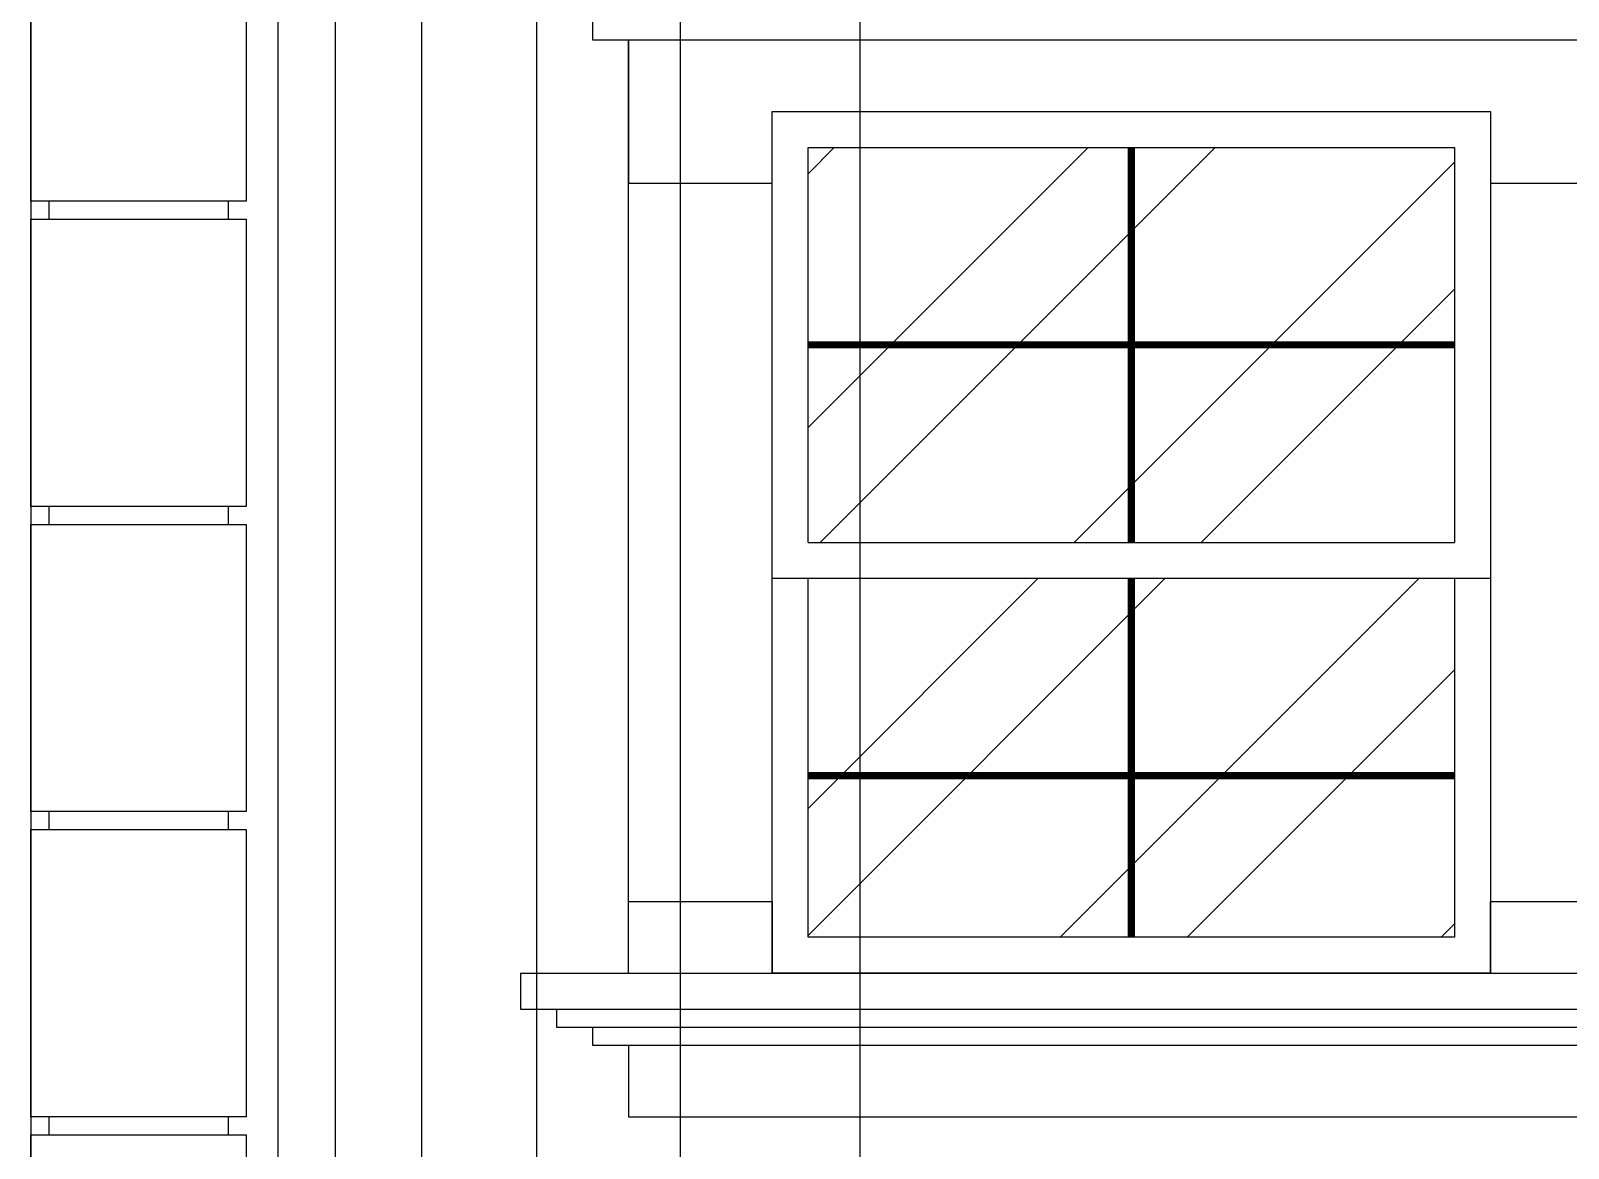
# Model space of a CAD drawing. Header units: inches. Extents: x -370 to 18, y -197 to 199.
# Drawn here: x -65.525 to -61.245, y 17.229 to 20.341 of the extents above; entities that cross this region are included whole.
import ezdxf

# ---------------------------------------------------------------- set-up
doc = ezdxf.new("R2010")
doc.units = ezdxf.units.IN
doc.header["$MEASUREMENT"] = 0
doc.layers.add('MUEBLES', color=7, linetype='Continuous')

msp = doc.modelspace()

# ---------------------------------------------------------------- hatches: boundary and pattern name
at = {"transparency": 33554610}
h = msp.add_hatch(dxfattribs=at)
h.set_pattern_fill('ANSI32', color=8, scale=2)
h.set_pattern_definition([(45, (-161.1179, 135.7327), (-0.53033, 0.53033), []), (45, (-160.7644, 135.7327), (-0.53033, 0.53033), [])])
h.paths.add_polyline_path([(-61.56156, 18.81606), (-63.36156, 18.81606), (-63.36156, 17.81606), (-61.56156, 17.81606)])
h.paths.add_polyline_path([(-63.36156, 18.91606), (-61.56156, 18.91606), (-61.56156, 20.01606), (-63.36156, 20.01606)])

# ---------------------------------------------------------------- linework, layer by layer
at = {"color": 8, "transparency": 33554610}
for p, q in [((-64.11771, 22.07606), (-64.11771, 16.01606)), ((-63.71771, 22.07606), (-63.71771, 16.01606)), ((-63.21771, 22.07606), (-63.21771, 16.01606)), ((-64.43771, 21.72606), (-64.43771, 16.01606)), ((-64.83771, 21.67606), (-64.83771, 16.01606)), ((-64.67771, 21.67606), (-64.67771, 16.01606))]:
    msp.add_line(p, q, dxfattribs=at)
at = {"color": 3}
for p, q in [((-63.96156, 20.36606), (-63.96156, 20.31606)), ((-63.96156, 20.31606), (-63.86156, 20.31606)), ((-63.86156, 20.31606), (-58.56156, 20.31606)), ((-64.16156, 17.71606), (-58.36156, 17.71606)), ((-64.16156, 17.71606), (-64.16156, 17.61606)), ((-64.16156, 17.61606), (-58.36156, 17.61606)), ((-64.16156, 17.61606), (-64.06156, 17.61606)), ((-64.06156, 17.61606), (-64.06156, 17.56606)), ((-64.06156, 17.56606), (-63.96156, 17.56606)), ((-63.96156, 17.56606), (-58.46156, 17.56606)), ((-63.96156, 17.56606), (-63.96156, 17.51606)), ((-63.96156, 17.51606), (-63.86156, 17.51606)), ((-63.86156, 17.51606), (-58.56156, 17.51606)), ((-63.86156, 17.51606), (-63.86156, 17.31606)), ((-63.86156, 17.31606), (-58.66156, 17.31606))]:
    msp.add_line(p, q, dxfattribs=at)
at = {"color": 2}
for p, q in [((-63.86156, 17.71606), (-63.86156, 20.31606)), ((-63.86156, 20.31606), (-63.86156, 20.11606)), ((-63.86156, 19.91606), (-63.46156, 19.91606)), ((-61.46156, 19.91606), (-61.06156, 19.91606)), ((-63.36156, 18.91606), (-61.56156, 18.91606)), ((-63.46156, 18.81606), (-61.46156, 18.81606))]:
    msp.add_line(p, q, dxfattribs=at)
at = {"color": 4}
for p, q in [((-65.4754, 19.86606), (-65.4754, 19.81606)), ((-64.9754, 19.86606), (-64.9754, 19.81606)), ((-65.4754, 19.01606), (-65.4754, 18.96606)), ((-64.9754, 19.01606), (-64.9754, 18.96606)), ((-65.4754, 18.16606), (-65.4754, 18.11606)), ((-64.9754, 18.16606), (-64.9754, 18.11606)), ((-65.4754, 17.31606), (-65.4754, 17.26606)), ((-64.9754, 17.31606), (-64.9754, 17.26606))]:
    msp.add_line(p, q, dxfattribs=at)
at = {"layer": 'MUEBLES', "color": 1}
msp.add_lwpolyline([(-67.9254, 16.51606), (-67.9254, 20.91606, -0.3333333), (-65.5254, 20.91606), (-65.5254, 16.51606), (-67.9254, 16.51606)], format="xyb", dxfattribs=at)
at = {"layer": 'MUEBLES', "color": 4}
for points in [[(-64.9254, 19.86606), (-65.5254, 19.86606), (-65.5254, 20.66606), (-64.9254, 20.66606)], [(-64.9254, 19.01606), (-65.5254, 19.01606), (-65.5254, 19.81606), (-64.9254, 19.81606)], [(-64.9254, 18.16606), (-65.5254, 18.16606), (-65.5254, 18.96606), (-64.9254, 18.96606)], [(-64.9254, 17.31606), (-65.5254, 17.31606), (-65.5254, 18.11606), (-64.9254, 18.11606)], [(-64.9254, 16.46606), (-65.5254, 16.46606), (-65.5254, 17.26606), (-64.9254, 17.26606)]]:
    msp.add_lwpolyline(points, close=True, dxfattribs=at)
at = {"layer": 'MUEBLES', "color": 3}
for points in [[(-63.86156, 20.31606), (-63.86156, 19.91606), (-63.46156, 19.91606), (-63.46156, 20.11606), (-61.46156, 20.11606), (-61.46156, 19.91606), (-61.06156, 19.91606), (-61.06156, 20.11606), (-59.06156, 20.11606), (-59.06156, 19.91606), (-58.66156, 19.91606), (-58.66156, 20.31606)], [(-63.86156, 17.71606), (-63.86156, 17.91606), (-63.46156, 17.91606), (-63.46156, 17.71606)], [(-61.46156, 17.71606), (-61.46156, 17.91606), (-61.06156, 17.91606), (-61.06156, 17.71606)]]:
    msp.add_lwpolyline(points, dxfattribs=at)
at = {"layer": 'MUEBLES', "color": 2}
msp.add_lwpolyline([(-63.46156, 20.11606), (-61.46156, 20.11606), (-61.46156, 17.71606), (-63.46156, 17.71606)], close=True, dxfattribs=at)
for points in [[(-63.36156, 18.91606), (-63.36156, 20.01606), (-61.56156, 20.01606), (-61.56156, 18.91606)], [(-61.56156, 18.81606), (-61.56156, 17.81606), (-63.36156, 17.81606), (-63.36156, 18.81606)]]:
    msp.add_lwpolyline(points, dxfattribs=at)
at = {"layer": 'MUEBLES', "const_width": 0.02}
for points in [[(-62.46156, 20.01606), (-62.46156, 18.91606)], [(-63.36156, 19.46606), (-61.56156, 19.46606)], [(-62.46156, 18.81606), (-62.46156, 17.81606)], [(-63.36156, 18.26606), (-61.56156, 18.26606)]]:
    msp.add_lwpolyline(points, dxfattribs=at)

doc.saveas('drawing.dxf')
